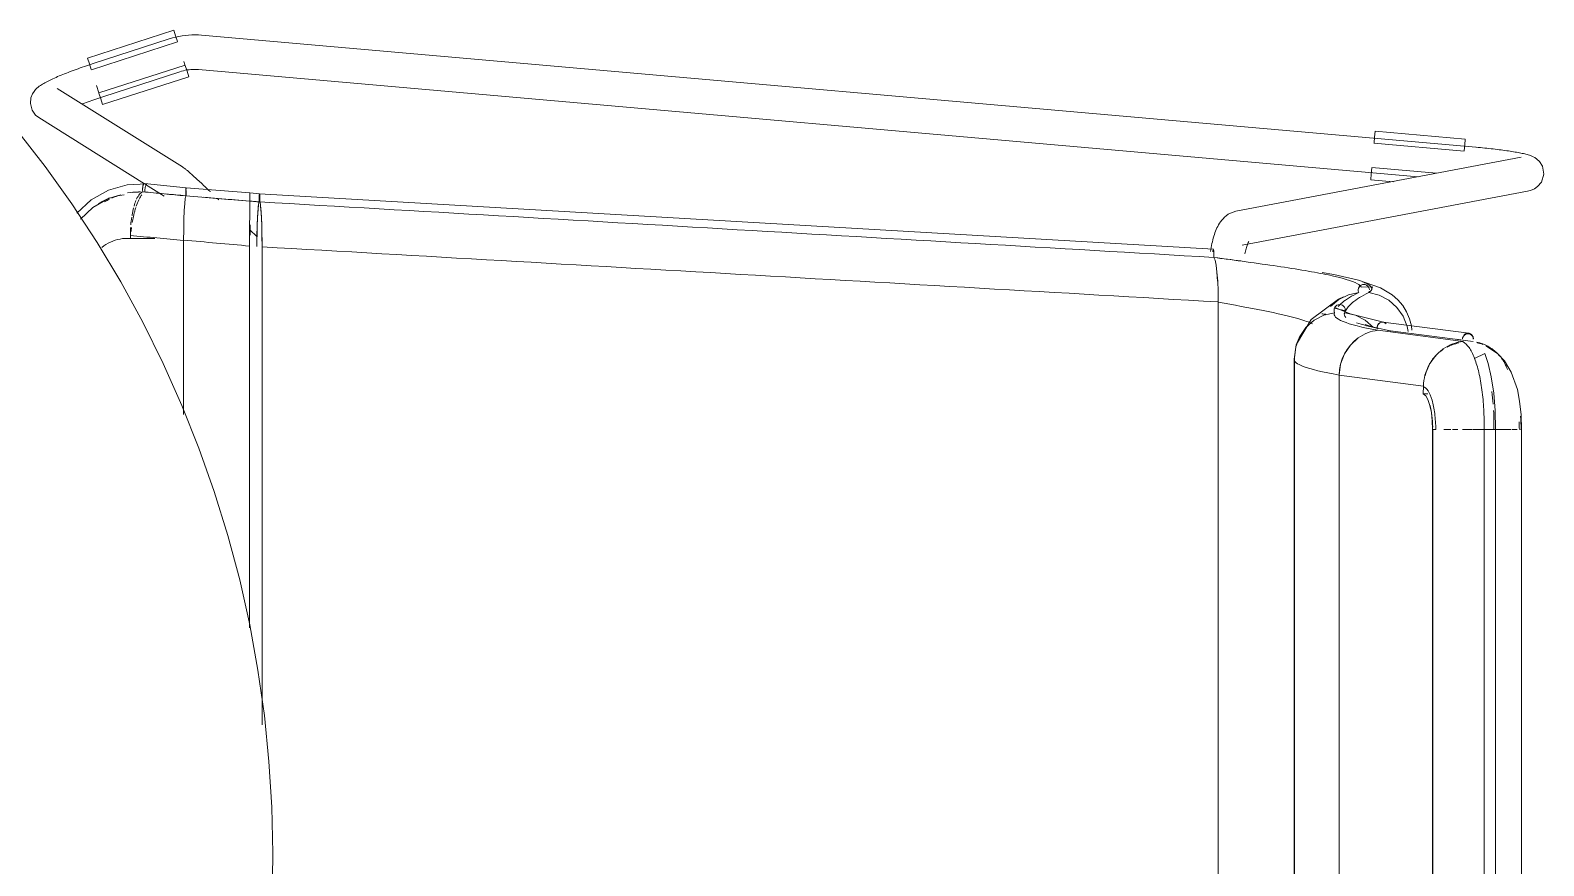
# Model space of a CAD drawing. Header units: millimetres. Extents: x 155927 to 326028, y -36033 to 97293.
# Drawn here: x 207381 to 207908, y 12301 to 12591 of the extents above; entities that cross this region are included whole.
import ezdxf

# ---------------------------------------------------------------- set-up
doc = ezdxf.new("R2010")
doc.units = ezdxf.units.MM
doc.header["$MEASUREMENT"] = 0
doc.layers.add('I-FURN', color=8, linetype='CONTINUOUS', lineweight=9)

msp = doc.modelspace()

# ---------------------------------------------------------------- linework, layer by layer
at = {"layer": 'I-FURN'}
for p, q in [((207400.88, 12581.73), (207430.88, 12591.42)), ((207402.18, 12577.69), (207432.19, 12587.38)), ((207429.25, 12588.42), (207402.43, 12579.71)), ((207429.29, 12588.44), (207429.25, 12588.42)), ((207430.39, 12588.77), (207429.29, 12588.44)), ((207431.49, 12589.05), (207430.39, 12588.77)), ((207430.88, 12591.42), (207431.51, 12589.47)), ((207432.61, 12589.29), (207431.49, 12589.05)), ((207431.51, 12589.47), (207432.15, 12587.5)), ((207433.73, 12589.49), (207432.61, 12589.29)), ((207434.87, 12589.64), (207433.73, 12589.49)), ((207436, 12589.74), (207434.87, 12589.64)), ((207437.14, 12589.8), (207436, 12589.74)), ((207438.29, 12589.82), (207437.14, 12589.8)), ((207439.43, 12589.79), (207438.29, 12589.82)), ((207440.57, 12589.71), (207439.43, 12589.79)), ((207883.89, 12550.76), (207440.57, 12589.71)), ((207401.51, 12579.78), (207400.88, 12581.73)), ((207391.63, 12575.79), (207392.24, 12576.04)), ((207392.24, 12576.04), (207392.87, 12576.29)), ((207392.87, 12576.29), (207393.51, 12576.54)), ((207393.51, 12576.54), (207394.16, 12576.79)), ((207394.16, 12576.79), (207394.83, 12577.05)), ((207394.83, 12577.05), (207395.51, 12577.3)), ((207395.51, 12577.3), (207396.19, 12577.56)), ((207396.19, 12577.56), (207396.89, 12577.81)), ((207396.89, 12577.81), (207397.6, 12578.06)), ((207397.6, 12578.06), (207398.32, 12578.32)), ((207398.32, 12578.32), (207399.04, 12578.57)), ((207399.04, 12578.57), (207399.77, 12578.82)), ((207399.77, 12578.82), (207400.5, 12579.07)), ((207400.5, 12579.07), (207401.24, 12579.32)), ((207401.24, 12579.32), (207401.98, 12579.56)), ((207402.14, 12577.81), (207401.51, 12579.78)), ((207401.98, 12579.56), (207402.43, 12579.71)), ((207434.79, 12579.31), (207404.79, 12569.62)), ((207406.14, 12568.3), (207432.96, 12577.01)), ((207432.96, 12577.01), (207433.59, 12577.2)), ((207433.59, 12577.2), (207434.23, 12577.37)), ((207434.23, 12577.37), (207434.88, 12577.51)), ((207434.39, 12580.57), (207434.76, 12579.41)), ((207434.83, 12579.19), (207435.47, 12577.22)), ((207434.88, 12577.51), (207435.53, 12577.62)), ((207435.47, 12577.22), (207436.1, 12575.27)), ((207435.53, 12577.62), (207436.19, 12577.71)), ((207436.19, 12577.71), (207436.85, 12577.77)), ((207436.85, 12577.77), (207437.51, 12577.81)), ((207437.51, 12577.81), (207438.17, 12577.82)), ((207438.17, 12577.82), (207438.83, 12577.8)), ((207438.83, 12577.8), (207439.49, 12577.76)), ((207439.49, 12577.76), (207439.52, 12577.76)), ((207439.52, 12577.75), (207863.86, 12540.47)), ((207382.24, 12570.17), (207382.75, 12570.8)), ((207382.75, 12570.8), (207383.22, 12571.26)), ((207383.22, 12571.26), (207383.65, 12571.63)), ((207383.65, 12571.63), (207384.05, 12571.95)), ((207384.05, 12571.95), (207384.44, 12572.22)), ((207384.44, 12572.22), (207384.83, 12572.48)), ((207384.83, 12572.48), (207385.22, 12572.72)), ((207385.22, 12572.72), (207385.62, 12572.96)), ((207385.62, 12572.96), (207386.03, 12573.19)), ((207386.03, 12573.19), (207386.45, 12573.42)), ((207386.45, 12573.42), (207386.89, 12573.65)), ((207386.89, 12573.65), (207387.35, 12573.87)), ((207387.35, 12573.87), (207387.82, 12574.11)), ((207387.82, 12574.11), (207388.32, 12574.34)), ((207388.32, 12574.34), (207388.83, 12574.57)), ((207388.83, 12574.57), (207389.35, 12574.81)), ((207389.35, 12574.81), (207389.9, 12575.05)), ((207389.9, 12575.05), (207390.46, 12575.29)), ((207433.86, 12543.91), (207390.28, 12571.22)), ((207390.46, 12575.29), (207391.04, 12575.54)), ((207391.04, 12575.54), (207391.63, 12575.79)), ((207403.96, 12572.2), (207404.76, 12569.72)), ((207406.09, 12565.58), (207436.1, 12575.27)), ((207380.97, 12565.9), (207381.15, 12567.88)), ((207381.56, 12563.68), (207380.97, 12565.9)), ((207381.15, 12567.88), (207381.67, 12569.26)), ((207381.67, 12569.26), (207382.24, 12570.17)), ((207399.16, 12565.86), (207399.79, 12566.09)), ((207399.79, 12566.09), (207400.42, 12566.32)), ((207400.42, 12566.32), (207401.07, 12566.56)), ((207401.07, 12566.56), (207401.73, 12566.8)), ((207401.73, 12566.8), (207402.39, 12567.03)), ((207402.39, 12567.03), (207403.07, 12567.27)), ((207403.07, 12567.27), (207403.75, 12567.5)), ((207403.75, 12567.5), (207404.43, 12567.73)), ((207404.43, 12567.73), (207405.12, 12567.96)), ((207405.46, 12567.53), (207404.83, 12569.5)), ((207405.12, 12567.96), (207405.81, 12568.19)), ((207406.09, 12565.58), (207405.46, 12567.53)), ((207405.81, 12568.19), (207406.14, 12568.3)), ((207382.79, 12561.94), (207381.56, 12563.68)), ((207382.79, 12561.94), (207383.91, 12561.05)), ((207383.91, 12561.05), (207420.67, 12538.02)), ((207386.12, 12544.04), (207376.31, 12556.67)), ((207848.69, 12554.29), (207848.87, 12556.33)), ((207848.87, 12556.33), (207880.28, 12553.57)), ((207848.5, 12552.1), (207879.91, 12549.34)), ((207848.51, 12552.23), (207848.69, 12554.29)), ((207880.1, 12551.53), (207879.92, 12549.47)), ((207880.28, 12553.57), (207880.1, 12551.53)), ((207884.05, 12550.75), (207883.89, 12550.76)), ((207884.8, 12550.68), (207884.05, 12550.75)), ((207885.55, 12550.61), (207884.8, 12550.68)), ((207886.3, 12550.54), (207885.55, 12550.61)), ((207887.04, 12550.46), (207886.3, 12550.54)), ((207887.78, 12550.39), (207887.04, 12550.46)), ((207888.51, 12550.31), (207887.78, 12550.39)), ((207889.24, 12550.23), (207888.51, 12550.31)), ((207889.96, 12550.15), (207889.24, 12550.23)), ((207890.67, 12550.06), (207889.96, 12550.15)), ((207891.36, 12549.98), (207890.67, 12550.06)), ((207892.05, 12549.89), (207891.36, 12549.98)), ((207892.73, 12549.81), (207892.05, 12549.89)), ((207893.39, 12549.72), (207892.73, 12549.81)), ((207894.04, 12549.63), (207893.39, 12549.72)), ((207899.74, 12547.28), (207800.45, 12528.47)), ((207894.67, 12549.54), (207894.04, 12549.63)), ((207895.29, 12549.45), (207894.67, 12549.54)), ((207895.9, 12549.36), (207895.29, 12549.45)), ((207896.48, 12549.27), (207895.9, 12549.36)), ((207897.05, 12549.17), (207896.48, 12549.27)), ((207897.6, 12549.08), (207897.05, 12549.17)), ((207898.14, 12548.99), (207897.6, 12549.08)), ((207898.65, 12548.89), (207898.14, 12548.99)), ((207899.15, 12548.8), (207898.65, 12548.89)), ((207899.62, 12548.7), (207899.15, 12548.8)), ((207900.08, 12548.61), (207899.62, 12548.7)), ((207900.53, 12548.51), (207900.08, 12548.61)), ((207900.95, 12548.41), (207900.53, 12548.51)), ((207901.37, 12548.3), (207900.95, 12548.41)), ((207901.77, 12548.2), (207901.37, 12548.3)), ((207902.16, 12548.08), (207901.77, 12548.2)), ((207902.56, 12547.96), (207902.16, 12548.08)), ((207902.96, 12547.81), (207902.56, 12547.96)), ((207903.39, 12547.65), (207902.96, 12547.81)), ((207903.87, 12547.43), (207903.39, 12547.65)), ((207904.43, 12547.13), (207903.87, 12547.43)), ((207905.13, 12546.65), (207904.43, 12547.13)), ((207906.04, 12545.79), (207905.13, 12546.65)), ((207907.08, 12544.14), (207906.04, 12545.79)), ((207395.41, 12531.01), (207386.12, 12544.04)), ((207433.86, 12543.91), (207434.19, 12543.7)), ((207434.19, 12543.7), (207434.44, 12543.52)), ((207434.44, 12543.52), (207434.67, 12543.34)), ((207434.67, 12543.34), (207434.9, 12543.17)), ((207434.9, 12543.17), (207435.12, 12542.99)), ((207435.12, 12542.99), (207435.35, 12542.8)), ((207435.35, 12542.8), (207435.59, 12542.6)), ((207435.59, 12542.6), (207435.84, 12542.38)), ((207435.84, 12542.38), (207436.11, 12542.15)), ((207436.11, 12542.15), (207436.39, 12541.91)), ((207436.39, 12541.91), (207436.68, 12541.65)), ((207436.68, 12541.65), (207436.99, 12541.38)), ((207436.99, 12541.38), (207437.31, 12541.09)), ((207437.31, 12541.09), (207437.65, 12540.79)), ((207437.65, 12540.79), (207438, 12540.48)), ((207438, 12540.48), (207438.37, 12540.15)), ((207438.37, 12540.15), (207438.74, 12539.8)), ((207438.74, 12539.8), (207439.13, 12539.45)), ((207439.13, 12539.45), (207439.54, 12539.08)), ((207847.38, 12539.42), (207847.56, 12541.47)), ((207847.38, 12539.42), (207855.28, 12538.73)), ((207847.56, 12541.47), (207847.75, 12543.53)), ((207870.24, 12541.68), (207847.76, 12543.65)), ((207906.73, 12538.63), (207907.56, 12541.38)), ((207907.56, 12541.38), (207907.08, 12544.14)), ((207408.1, 12535.8), (207402.09, 12532.42)), ((207414.62, 12537.68), (207408.1, 12535.8)), ((207421.53, 12537.97), (207414.62, 12537.68)), ((207420.64, 12538.09), (207435.13, 12536.67)), ((207421.05, 12537.78), (207427.49, 12533.75)), ((207435.04, 12535.73), (207435.03, 12535.28)), ((207435.03, 12535.27), (207435.04, 12535.72)), ((207435.03, 12535.28), (207435.03, 12534.78)), ((207435.03, 12534.78), (207435.03, 12535.27)), ((207435.03, 12534.78), (207435.03, 12534.29)), ((207435.03, 12534.28), (207435.03, 12534.78)), ((207435.03, 12534.29), (207435.04, 12533.82)), ((207435.04, 12533.81), (207435.03, 12534.28)), ((207435.06, 12536.11), (207435.04, 12535.73)), ((207435.04, 12535.72), (207435.06, 12536.11)), ((207435.08, 12536.41), (207435.06, 12536.11)), ((207435.06, 12536.11), (207435.08, 12536.4)), ((207435.1, 12536.6), (207435.08, 12536.41)), ((207435.13, 12536.67), (207435.1, 12536.6)), ((207435.1, 12536.59), (207435.13, 12536.66)), ((207435.16, 12536.6), (207435.13, 12536.67)), ((207435.13, 12536.66), (207457.33, 12534.84)), ((207435.13, 12536.66), (207435.16, 12536.6)), ((207435.18, 12536.41), (207435.16, 12536.6)), ((207435.16, 12536.6), (207435.18, 12536.41)), ((207435.2, 12536.12), (207435.18, 12536.41)), ((207435.18, 12536.41), (207435.2, 12536.12)), ((207435.23, 12535.29), (207435.22, 12535.74)), ((207435.22, 12535.74), (207435.23, 12535.29)), ((207435.22, 12533.83), (207435.23, 12534.3)), ((207435.23, 12534.3), (207435.22, 12533.83)), ((207435.23, 12534.8), (207435.23, 12535.29)), ((207435.23, 12535.29), (207435.23, 12534.79)), ((207435.23, 12534.3), (207435.23, 12534.8)), ((207435.23, 12534.79), (207435.23, 12534.3)), ((207439.54, 12539.08), (207439.95, 12538.7)), ((207439.95, 12538.7), (207440.37, 12538.31)), ((207440.37, 12538.31), (207440.81, 12537.9)), ((207440.81, 12537.9), (207441.25, 12537.49)), ((207441.25, 12537.49), (207441.71, 12537.07)), ((207441.71, 12537.07), (207442.17, 12536.64)), ((207442.17, 12536.64), (207442.64, 12536.2)), ((207442.64, 12536.2), (207443.12, 12535.75)), ((207443.12, 12535.75), (207443.6, 12535.29)), ((207457.32, 12533.91), (207457.33, 12534.29)), ((207457.33, 12534.29), (207457.32, 12533.91)), ((207457.32, 12533.45), (207457.32, 12533.91)), ((207457.32, 12533.91), (207457.32, 12533.46)), ((207457.33, 12534.77), (207457.33, 12534.84)), ((207457.33, 12534.84), (207457.33, 12534.77)), ((207460.69, 12534.57), (207457.33, 12534.83)), ((207457.33, 12534.77), (207457.33, 12534.83)), ((207457.33, 12534.83), (207457.33, 12534.77)), ((207457.33, 12534.58), (207457.33, 12534.77)), ((207457.33, 12534.77), (207457.34, 12534.58)), ((207457.34, 12534.58), (207457.33, 12534.77)), ((207457.33, 12534.77), (207457.33, 12534.58)), ((207457.33, 12534.29), (207457.33, 12534.58)), ((207457.33, 12534.58), (207457.33, 12534.29)), ((207457.34, 12534.58), (207457.34, 12534.28)), ((207457.34, 12534.29), (207457.34, 12534.58)), ((207457.34, 12533.9), (207457.34, 12534.29)), ((207457.34, 12534.28), (207457.34, 12533.9)), ((207457.34, 12533.9), (207457.34, 12533.45)), ((207457.34, 12533.45), (207457.34, 12533.9)), ((207460.61, 12534.01), (207460.6, 12533.63)), ((207460.64, 12534.31), (207460.61, 12534.01)), ((207460.66, 12534.49), (207460.64, 12534.31)), ((207460.69, 12534.56), (207460.66, 12534.49)), ((207460.69, 12534.56), (207792.6, 12515.28)), ((207460.72, 12534.5), (207460.69, 12534.56)), ((207460.74, 12534.31), (207460.72, 12534.5)), ((207460.77, 12534.02), (207460.74, 12534.31)), ((207460.78, 12533.64), (207460.77, 12534.02)), ((207802.68, 12516.68), (207901.97, 12535.49)), ((207902.39, 12535.58), (207901.97, 12535.49)), ((207902.9, 12535.71), (207902.39, 12535.58)), ((207903.52, 12535.93), (207902.9, 12535.71)), ((207904.33, 12536.3), (207903.52, 12535.93)), ((207905.41, 12537.05), (207904.33, 12536.3)), ((207906.73, 12538.63), (207905.41, 12537.05)), ((207404.18, 12517.63), (207395.41, 12531.01)), ((207402.09, 12532.42), (207397.09, 12527.81)), ((207402.68, 12529.73), (207398.45, 12525.7)), ((207408.5, 12533.1), (207402.68, 12529.73)), ((207434.4, 12525.68), (207434.52, 12528.71)), ((207434.51, 12528.71), (207434.4, 12525.61)), ((207434.67, 12531.19), (207434.51, 12528.71)), ((207434.52, 12528.75), (207434.67, 12531.19)), ((207434.67, 12531.21), (207434.84, 12532.93)), ((207434.84, 12532.92), (207434.67, 12531.19)), ((207435.04, 12533.82), (207434.84, 12532.92)), ((207434.84, 12532.93), (207435.04, 12533.81)), ((207446.09, 12532.93), (207446.59, 12532.45)), ((207457.3, 12529.37), (207457.28, 12526.86)), ((207457.28, 12526.86), (207457.3, 12529.36)), ((207457.3, 12529.37), (207457.31, 12531.11)), ((207457.31, 12531.11), (207457.3, 12529.37)), ((207457.31, 12531.11), (207457.32, 12532)), ((207457.32, 12532), (207457.31, 12531.11)), ((207457.32, 12533.46), (207457.32, 12532.97)), ((207457.32, 12532.96), (207457.32, 12533.45)), ((207457.32, 12532.97), (207457.32, 12532.47)), ((207457.32, 12532.47), (207457.32, 12532.96)), ((207457.32, 12532), (207457.32, 12532.47)), ((207457.32, 12532.47), (207457.32, 12532)), ((207457.34, 12533.45), (207457.34, 12532.96)), ((207457.34, 12532.96), (207457.34, 12533.45)), ((207457.34, 12532.96), (207457.34, 12532.46)), ((207457.34, 12532.46), (207457.34, 12532.96)), ((207457.34, 12532.46), (207457.34, 12531.99)), ((207457.34, 12531.99), (207457.34, 12532.46)), ((207457.37, 12529.35), (207457.35, 12531.1)), ((207457.35, 12531.09), (207457.37, 12529.34)), ((207457.38, 12526.85), (207457.37, 12529.35)), ((207457.37, 12529.34), (207457.38, 12526.84)), ((207460.19, 12529.07), (207460.03, 12526.57)), ((207460.38, 12530.82), (207460.19, 12529.07)), ((207460.59, 12531.72), (207460.38, 12530.82)), ((207460.6, 12533.63), (207460.58, 12533.18)), ((207460.58, 12533.18), (207460.58, 12532.69)), ((207460.58, 12532.69), (207460.58, 12532.19)), ((207460.58, 12532.19), (207460.59, 12531.72)), ((207460.8, 12533.18), (207460.78, 12533.64)), ((207460.79, 12531.73), (207460.8, 12532.2)), ((207461, 12530.84), (207460.79, 12531.73)), ((207460.8, 12532.69), (207460.8, 12533.18)), ((207460.8, 12532.2), (207460.8, 12532.69)), ((207461.19, 12529.09), (207461, 12530.84)), ((207461.36, 12526.59), (207461.19, 12529.09)), ((207434.33, 12522.17), (207434.4, 12525.61)), ((207434.4, 12525.61), (207434.33, 12522.18)), ((207457.27, 12523.73), (207457.28, 12526.86)), ((207457.28, 12526.86), (207457.27, 12523.73)), ((207457.27, 12520.16), (207457.27, 12523.73)), ((207457.27, 12523.73), (207457.27, 12520.16)), ((207457.39, 12523.72), (207457.39, 12520.16)), ((207457.39, 12520.17), (207457.39, 12523.72)), ((207459.9, 12523.45), (207459.82, 12519.9)), ((207460.03, 12526.57), (207459.9, 12523.45)), ((207461.48, 12523.46), (207461.36, 12526.59)), ((207461.56, 12519.89), (207461.48, 12523.46)), ((207794.43, 12523.75), (207794.14, 12523.22)), ((207794.76, 12524.29), (207794.43, 12523.75)), ((207795.12, 12524.83), (207794.76, 12524.29)), ((207795.52, 12525.36), (207795.12, 12524.83)), ((207795.97, 12525.89), (207795.52, 12525.36)), ((207796.49, 12526.41), (207795.97, 12525.89)), ((207797.09, 12526.92), (207796.49, 12526.41)), ((207797.77, 12527.41), (207797.09, 12526.92)), ((207798.56, 12527.84), (207797.77, 12527.41)), ((207799.46, 12528.21), (207798.56, 12527.84)), ((207800.45, 12528.47), (207799.46, 12528.21)), ((207424.26, 12519.02), (207414.51, 12519.02)), ((207415.75, 12518.97), (207415.75, 12520.01)), ((207434.33, 12522.08), (207434.3, 12518.32)), ((207434.3, 12518.44), (207434.33, 12522.08)), ((207434.3, 12518.32), (207434.3, 12457.76)), ((207434.3, 12457.76), (207434.3, 12518.32)), ((207459.94, 12519.6), (207457.27, 12522.17)), ((207457.27, 12516.37), (207457.27, 12520.16)), ((207457.27, 12520.16), (207457.27, 12516.37)), ((207459.82, 12519.9), (207459.8, 12516.22)), ((207461.58, 12516.11), (207461.56, 12519.89)), ((207792.41, 12518.51), (207792.25, 12517.87)), ((207792.58, 12519.14), (207792.41, 12518.51)), ((207792.76, 12519.76), (207792.58, 12519.14)), ((207792.96, 12520.36), (207792.76, 12519.76)), ((207793.16, 12520.95), (207792.96, 12520.36)), ((207793.38, 12521.54), (207793.16, 12520.95)), ((207793.62, 12522.11), (207793.38, 12521.54)), ((207793.87, 12522.67), (207793.62, 12522.11)), ((207794.14, 12523.22), (207793.87, 12522.67)), ((207412.41, 12503.91), (207404.18, 12517.63)), ((207457.27, 12383.54), (207457.27, 12516.37)), ((207457.27, 12516.37), (207457.27, 12383.54)), ((207461.58, 12349.84), (207461.58, 12516.11)), ((207461.58, 12516.11), (207461.58, 12349.84)), ((207791.69, 12515.17), (207791.57, 12514.47)), ((207791.82, 12515.86), (207791.69, 12515.17)), ((207791.95, 12516.54), (207791.82, 12515.86)), ((207792.09, 12517.21), (207791.95, 12516.54)), ((207792.25, 12517.87), (207792.09, 12517.21)), ((207792.45, 12514.74), (207792.42, 12514.36)), ((207792.42, 12514.36), (207792.45, 12514.74)), ((207792.5, 12515.03), (207792.45, 12514.74)), ((207792.45, 12514.74), (207792.5, 12515.03)), ((207792.55, 12515.21), (207792.6, 12515.28)), ((207792.6, 12515.27), (207792.55, 12515.21)), ((207792.75, 12514.71), (207792.7, 12515.01)), ((207792.7, 12515.01), (207792.75, 12514.71)), ((207792.78, 12514.32), (207792.75, 12514.71)), ((207792.75, 12514.71), (207792.78, 12514.33)), ((207792.78, 12514.33), (207792.8, 12513.87)), ((207792.8, 12513.87), (207792.78, 12514.32)), ((207792.79, 12512.41), (207792.81, 12512.88)), ((207792.81, 12512.88), (207792.79, 12512.41)), ((207792.81, 12513.38), (207792.8, 12513.87)), ((207792.8, 12513.87), (207792.81, 12513.38)), ((207792.81, 12512.88), (207792.81, 12513.38)), ((207792.81, 12513.38), (207792.81, 12512.88)), ((207803.71, 12514.13), (207803.61, 12513.63)), ((207803.81, 12514.6), (207803.71, 12514.13)), ((207803.91, 12515.04), (207803.81, 12514.6)), ((207804.02, 12515.46), (207803.91, 12515.04)), ((207804.12, 12515.86), (207804.02, 12515.46)), ((207804.23, 12516.22), (207804.12, 12515.86)), ((207804.34, 12516.56), (207804.23, 12516.22)), ((207804.45, 12516.86), (207804.34, 12516.56)), ((207804.55, 12517.13), (207804.45, 12516.86)), ((207804.64, 12517.36), (207804.55, 12517.13)), ((207804.73, 12517.56), (207804.64, 12517.36)), ((207804.8, 12517.71), (207804.73, 12517.56)), ((207804.85, 12517.8), (207804.8, 12517.71)), ((207804.89, 12517.87), (207804.85, 12517.8)), ((207804.91, 12517.9), (207804.89, 12517.87)), ((207792.79, 12512.41), (207793.19, 12511.51)), ((207793.19, 12511.51), (207792.79, 12512.41)), ((207793.19, 12511.51), (207793.55, 12509.77)), ((207793.56, 12509.76), (207793.19, 12511.51)), ((207793.55, 12509.76), (207793.86, 12507.3)), ((207793.87, 12507.26), (207793.56, 12509.76)), ((207420.08, 12489.87), (207412.41, 12503.91)), ((207793.87, 12507.27), (207794.1, 12504.21)), ((207794.11, 12504.16), (207793.87, 12507.26)), ((207794.11, 12504.16), (207794.26, 12500.69)), ((207794.26, 12500.63), (207794.11, 12504.16)), ((207834.58, 12506.43), (207830.51, 12507.17)), ((207843.1, 12504.54), (207834.58, 12506.43)), ((207850.73, 12501.87), (207843.1, 12504.54)), ((207843.63, 12502.51), (207843.32, 12502.13)), ((207843.32, 12502.12), (207843.64, 12502.5)), ((207844.04, 12502.79), (207843.63, 12502.51)), ((207843.64, 12502.5), (207844.04, 12502.79)), ((207844.5, 12502.98), (207844.04, 12502.79)), ((207844.04, 12502.79), (207844.5, 12502.97)), ((207844.98, 12503.04), (207844.5, 12502.98)), ((207844.5, 12502.97), (207844.98, 12503.03)), ((207845.47, 12502.96), (207844.98, 12503.04)), ((207844.98, 12503.03), (207845.47, 12502.96)), ((207845.47, 12502.96), (207845.92, 12502.76)), ((207845.92, 12502.77), (207845.47, 12502.96)), ((207846.32, 12502.47), (207845.92, 12502.77)), ((207845.92, 12502.76), (207846.31, 12502.46)), ((207846.31, 12502.46), (207846.62, 12502.08)), ((207846.62, 12502.08), (207846.32, 12502.47)), ((207794.26, 12500.63), (207794.32, 12496.94)), ((207794.32, 12496.86), (207794.26, 12500.63)), ((207826.65, 12490.85), (207836.19, 12497.84)), ((207836.26, 12497.79), (207833.42, 12495.38)), ((207833.42, 12495.38), (207836.26, 12497.78)), ((207836.19, 12497.84), (207837.93, 12498.73)), ((207839.58, 12499.43), (207836.26, 12497.79)), ((207836.26, 12497.78), (207839.59, 12499.42)), ((207843.2, 12500.21), (207839.58, 12499.43)), ((207839.59, 12499.42), (207843.2, 12500.21)), ((207843.11, 12501.68), (207843.02, 12501.19)), ((207843.02, 12501.18), (207843.11, 12501.67)), ((207843.02, 12501.19), (207843.05, 12500.69)), ((207843.05, 12500.68), (207843.02, 12501.18)), ((207843.05, 12500.69), (207843.2, 12500.21)), ((207843.2, 12500.21), (207843.05, 12500.68)), ((207843.32, 12502.13), (207843.11, 12501.68)), ((207843.11, 12501.67), (207843.32, 12502.12)), ((207847.93, 12502.23), (207844.08, 12502.04)), ((207846.62, 12502.08), (207846.82, 12501.62)), ((207846.82, 12501.62), (207846.62, 12502.08)), ((207846.85, 12500.63), (207846.68, 12500.16)), ((207846.69, 12500.16), (207846.85, 12500.63)), ((207850.32, 12499.26), (207846.69, 12500.16)), ((207846.82, 12501.62), (207846.89, 12501.13)), ((207846.89, 12501.13), (207846.82, 12501.62)), ((207847.61, 12501.07), (207847.93, 12502.23)), ((207853.64, 12497.52), (207850.32, 12499.26)), ((207854.84, 12499.36), (207850.73, 12501.87)), ((207856.46, 12495.04), (207853.64, 12497.52)), ((207856.8, 12497.63), (207854.84, 12499.36)), ((207858.49, 12495.65), (207856.8, 12497.63)), ((207794.32, 12113.46), (207794.32, 12496.86)), ((207794.32, 12496.86), (207794.32, 12113.38)), ((207831.1, 12492.31), (207827.7, 12490.56)), ((207827.71, 12490.55), (207831.1, 12492.3)), ((207834.81, 12493.2), (207831.1, 12492.31)), ((207834.61, 12494.17), (207834.69, 12494.66)), ((207834.69, 12494.66), (207834.61, 12494.17)), ((207834.65, 12493.67), (207834.61, 12494.17)), ((207834.61, 12494.17), (207834.65, 12493.67)), ((207834.81, 12493.2), (207834.65, 12493.67)), ((207834.65, 12493.67), (207834.81, 12493.2)), ((207834.69, 12494.66), (207834.9, 12495.11)), ((207834.89, 12495.11), (207834.69, 12494.66)), ((207838.6, 12493.88), (207834.71, 12494.72)), ((207840.16, 12492.84), (207834.84, 12495.01)), ((207835.21, 12495.49), (207834.89, 12495.11)), ((207834.9, 12495.11), (207835.21, 12495.49)), ((207835.61, 12495.79), (207835.21, 12495.49)), ((207835.21, 12495.49), (207835.61, 12495.78)), ((207836.07, 12495.98), (207835.61, 12495.79)), ((207835.61, 12495.78), (207836.07, 12495.97)), ((207836.07, 12495.97), (207836.56, 12496.04)), ((207836.56, 12496.04), (207836.07, 12495.98)), ((207836.56, 12496.04), (207837.05, 12495.97)), ((207837.05, 12495.98), (207836.56, 12496.04)), ((207837.52, 12495.79), (207837.05, 12495.98)), ((207837.05, 12495.97), (207837.51, 12495.78)), ((207837.51, 12495.78), (207837.92, 12495.49)), ((207837.92, 12495.49), (207837.52, 12495.79)), ((207837.92, 12495.49), (207838.23, 12495.11)), ((207838.23, 12495.11), (207837.92, 12495.49)), ((207838.23, 12495.11), (207838.43, 12494.66)), ((207838.43, 12494.66), (207838.23, 12495.11)), ((207838.48, 12493.67), (207838.31, 12493.2)), ((207838.32, 12493.2), (207838.48, 12493.67)), ((207842.03, 12492.31), (207838.32, 12493.2)), ((207838.43, 12494.66), (207838.51, 12494.17)), ((207838.52, 12494.17), (207838.43, 12494.66)), ((207838.51, 12494.17), (207838.48, 12493.67)), ((207838.48, 12493.67), (207838.52, 12494.17)), ((207851.78, 12489.88), (207840.16, 12492.84)), ((207845.43, 12490.56), (207842.03, 12492.31)), ((207858.64, 12491.95), (207856.46, 12495.04)), ((207859.86, 12493.45), (207858.49, 12495.65)), ((207860.04, 12488.44), (207858.64, 12491.95)), ((207860.89, 12491.08), (207859.86, 12493.45)), ((207427.18, 12475.53), (207420.08, 12489.87)), ((207821.53, 12482.2), (207826.65, 12490.85)), ((207824.83, 12488.05), (207822.66, 12484.91)), ((207822.66, 12484.91), (207824.83, 12488.04)), ((207827.7, 12490.56), (207824.83, 12488.05)), ((207824.83, 12488.04), (207827.71, 12490.55)), ((207845.39, 12489.05), (207847.83, 12488.29)), ((207848.3, 12488.05), (207845.43, 12490.56)), ((207847.83, 12488.29), (207854.12, 12486.92)), ((207849.68, 12488.52), (207849.6, 12488.03)), ((207849.6, 12488.03), (207849.64, 12487.53)), ((207849.87, 12488.97), (207849.68, 12488.52)), ((207879.49, 12483.22), (207849.79, 12487.06)), ((207850.17, 12489.35), (207849.87, 12488.97)), ((207850.56, 12489.65), (207850.17, 12489.35)), ((207851, 12489.84), (207850.56, 12489.65)), ((207851.47, 12489.91), (207851, 12489.84)), ((207851.94, 12489.84), (207851.47, 12489.91)), ((207881.48, 12486.04), (207851.7, 12489.89)), ((207852.38, 12489.65), (207851.94, 12489.84)), ((207852.76, 12489.36), (207852.38, 12489.65)), ((207883.04, 12483.2), (207853.34, 12487.04)), ((207860.03, 12488.43), (207860.4, 12486.69)), ((207860.4, 12486.7), (207860.04, 12488.44)), ((207861.55, 12488.58), (207860.89, 12491.08)), ((207861.7, 12487.16), (207861.55, 12488.58)), ((207820.67, 12477.01), (207821.46, 12482.05)), ((207820.82, 12477.55), (207821.3, 12481.34)), ((207821.29, 12481.34), (207820.82, 12477.55)), ((207822.66, 12484.91), (207821.29, 12481.34)), ((207821.3, 12481.34), (207822.66, 12484.91)), ((207821.46, 12482.05), (207822.83, 12485.23)), ((207840.29, 12481.94), (207838.21, 12478.83)), ((207843.03, 12484.43), (207840.29, 12481.94)), ((207879.51, 12483.65), (207877.07, 12483.97)), ((207887.67, 12481.55), (207887.47, 12481.65)), ((207891.56, 12478.88), (207887.67, 12481.55)), ((207820.67, 12477.01), (207820.67, 12172.21)), ((207820.82, 12132.77), (207820.82, 12477.55)), ((207820.82, 12477.55), (207820.82, 12132.77)), ((207838.21, 12478.83), (207836.89, 12475.28)), ((207887.06, 12479.01), (207883.52, 12477.25)), ((207888.22, 12475.56), (207887.06, 12479.01)), ((207893.86, 12476.4), (207891.56, 12478.88)), ((207896.25, 12472.52), (207893.86, 12476.4)), ((207433.7, 12460.92), (207427.18, 12475.53)), ((207836.89, 12475.28), (207836.42, 12471.51)), ((207836.42, 12471.51), (207865.69, 12467.65)), ((207836.42, 12138.8), (207836.42, 12471.51)), ((207836.42, 12471.51), (207836.42, 12138.8)), ((207889.32, 12470.87), (207888.22, 12475.56)), ((207890.17, 12465.25), (207889.32, 12470.87)), ((207898.38, 12466.47), (207896.25, 12472.52)), ((207865.69, 12467.65), (207865.63, 12464.94)), ((207899.17, 12462.44), (207898.38, 12466.47)), ((207439.64, 12446.07), (207433.7, 12460.92)), ((207867.29, 12464.94), (207865.63, 12464.94)), ((207865.63, 12464.94), (207866.49, 12464.3)), ((207866.49, 12464.3), (207867.28, 12462.95)), ((207867.28, 12462.95), (207867.95, 12460.96)), ((207867.95, 12460.96), (207868.46, 12458.47)), ((207890.65, 12459.13), (207890.17, 12465.25)), ((207899.67, 12457.61), (207899.17, 12462.44)), ((207868.46, 12458.47), (207868.78, 12455.62)), ((207868.78, 12455.62), (207868.88, 12452.58)), ((207890.75, 12452.58), (207890.65, 12459.13)), ((207899.78, 12452.58), (207899.67, 12457.61)), ((207868.88, 12452.58), (207868.88, 12157.73)), ((207868.94, 12157.73), (207868.94, 12452.58)), ((207872.8, 12452.58), (207875.26, 12452.58)), ((207875.78, 12452.58), (207877.62, 12452.58)), ((207879.25, 12452.58), (207882.81, 12452.58)), ((207886.81, 12452.58), (207883, 12452.58)), ((207883, 12452.58), (207886.81, 12452.58)), ((207886.78, 12452.58), (207886.78, 12157.73)), ((207886.9, 12452.58), (207890.75, 12452.58)), ((207887.12, 12452.58), (207886.9, 12452.58)), ((207887.45, 12452.58), (207887.12, 12452.58)), ((207887.87, 12452.58), (207887.45, 12452.58)), ((207888.34, 12452.58), (207887.87, 12452.58)), ((207888.84, 12452.58), (207888.34, 12452.58)), ((207889.33, 12452.58), (207888.84, 12452.58)), ((207889.79, 12452.58), (207889.33, 12452.58)), ((207890.18, 12452.58), (207889.79, 12452.58)), ((207890.48, 12452.58), (207890.18, 12452.58)), ((207890.68, 12452.58), (207890.48, 12452.58)), ((207893.53, 12452.58), (207890.5, 12452.58)), ((207890.5, 12452.58), (207893.52, 12452.58)), ((207890.75, 12452.58), (207890.68, 12452.58)), ((207890.75, 12157.73), (207890.75, 12452.58)), ((207893.69, 12452.58), (207896.26, 12452.58)), ((207896.54, 12452.58), (207898.29, 12452.58)), ((207899.48, 12452.58), (207899.77, 12452.58)), ((207899.78, 12452.58), (207899.61, 12452.58)), ((207899.78, 12157.73), (207899.78, 12452.58)), ((207444.97, 12430.98), (207439.64, 12446.07)), ((207449.7, 12415.7), (207444.97, 12430.98)), ((207453.82, 12400.24), (207449.7, 12415.7)), ((207457.31, 12384.63), (207453.82, 12400.24)), ((207460.17, 12368.88), (207457.31, 12384.63)), ((207462.4, 12353.04), (207460.17, 12368.88)), ((207464, 12337.12), (207462.4, 12353.04)), ((207464.96, 12321.15), (207464, 12337.12)), ((207465.28, 12305.16), (207464.96, 12321.15)), ((207465.19, 12296.52), (207465.28, 12305.16))]:
    msp.add_line(p, q, dxfattribs=at)
for centre, major_axis, ratio, start_param, end_param in [((207851.49, 12471.38), (0, -15.78), 0.955139, 3.254129, 3.495629), ((207851.47, 12487.94), (0, -1.96), 0.955139, 2.379629, 4.923331), ((207851.49, 12471.38), (0, -15.78), 0.955139, 3.737469, 4.704147), ((207851.49, 12471.38), (0, -15.78), 0.955139, 3.495799, 3.737346), ((207895.51, 12452.58), (0, 12.4), 0.287441, 4.712389, 4.932602), ((207884.03, 12452.58), (15.75, 0), 0.000004, 2.669107, 2.851347)]:
    msp.add_ellipse(centre, major_axis=major_axis, ratio=ratio, start_param=start_param, end_param=end_param, dxfattribs=at)
for points, knots in [([(207404.62, 12531.04), (207405.51, 12531.61), (207408.33, 12533.28), (207411.44, 12533.89), (207413.58, 12534.18)], [0.591443, 0.591443, 0.591443, 0.591443, 0.6666667, 0.8236682, 0.8236682, 0.8236682, 0.8236682]), ([(207417.93, 12532.73), (207418.25, 12533.41), (207418.94, 12534.54), (207419.69, 12535.11), (207420.08, 12535.25)], [0.6690305, 0.6690305, 0.6690305, 0.6690305, 0.8333333, 1, 1, 1, 1]), ([(207420.08, 12535.25), (207420.06, 12535.39), (207420.03, 12535.68), (207420.01, 12536.1), (207420.03, 12536.47), (207420.05, 12536.77), (207420.08, 12537.04), (207420.13, 12537.29), (207420.19, 12537.51), (207420.26, 12537.71), (207420.36, 12537.9), (207420.45, 12538.01), (207420.49, 12538.04)], [0, 0, 0, 0, 0.0555556, 0.1111111, 0.1666667, 0.1944444, 0.2222222, 0.2777778, 0.3055556, 0.3333333, 0.3888889, 0.4444444, 0.4444444, 0.4444444, 0.4444444]), ([(207460.69, 12534.57), (207460.71, 12534.57), (207460.74, 12534.43), (207460.77, 12534.04), (207460.79, 12533.65), (207460.8, 12533.19), (207460.8, 12532.7), (207460.8, 12532.2), (207460.79, 12531.88), (207460.79, 12531.73)], [-0.498493, -0.498493, -0.498493, -0.498493, -0.375, -0.3125, -0.25, -0.1875, -0.125, -0.0625, 0, 0, 0, 0]), ([(207416.32, 12527.05), (207416.33, 12527.11), (207416.48, 12528.01), (207416.66, 12528.87), (207416.85, 12529.61)], [0.3250374, 0.3250374, 0.3250374, 0.3250374, 0.3333333, 0.4607325, 0.4607325, 0.4607325, 0.4607325]), ([(207459.8, 12516.22), (207459.8, 12518.73), (207459.85, 12522.5), (207460.02, 12526.69), (207460.24, 12530.04), (207460.45, 12531.43), (207460.59, 12531.72)], [-0.996036, -0.996036, -0.996036, -0.996036, -0.6666667, -0.5, -0.3333333, 0, 0, 0, 0]), ([(207460.79, 12531.73), (207460.93, 12531.45), (207461.14, 12530.06), (207461.36, 12526.7), (207461.49, 12523.54), (207461.57, 12519.93), (207461.58, 12517.38), (207461.58, 12516.11)], [-1, -1, -1, -1, -0.666667, -0.5, -0.333333, -0.166667, 0, 0, 0, 0]), ([(207416.93, 12527.08), (207416.89, 12526.9), (207416.71, 12526.08), (207416.53, 12525.23), (207416.41, 12524.54)], [-0.3590539, -0.3590539, -0.3590539, -0.3590539, -0.3333333, -0.2410291, -0.2410291, -0.2410291, -0.2410291]), ([(207405.86, 12515.86), (207406.76, 12516.62), (207409.76, 12518.55), (207413.36, 12519.18), (207415.75, 12518.97)], [0.5, 0.5, 0.5, 0.5, 0.6666667, 1, 1, 1, 1]), ([(207792.79, 12512.41), (207800.34, 12511.39), (207815.55, 12509.36), (207833.99, 12506.31), (207842.29, 12503.87), (207843.89, 12502.45), (207844.08, 12502.04)], [0, 0, 0, 0, 0.25, 0.5, 0.75, 0.8499411, 0.8499411, 0.8499411, 0.8499411]), ([(207844.48, 12503.93), (207845.11, 12503.7), (207848.01, 12502.44), (207848.24, 12501.18), (207846.69, 12500.16)], [0.6929173, 0.6929173, 0.6929173, 0.6929173, 0.75, 1, 1, 1, 1]), ([(207843.2, 12500.21), (207840.79, 12499.04), (207838.14, 12497.42), (207836.46, 12495.79), (207836.07, 12495.33)], [0, 0, 0, 0, 0.5, 0.6963068, 0.6963068, 0.6963068, 0.6963068]), ([(207846.68, 12500.16), (207844.28, 12499), (207840.85, 12496.91), (207839.07, 12494.81), (207838.6, 12493.88)], [0, 0, 0, 0, 0.5, 0.9025383, 0.9025383, 0.9025383, 0.9025383]), ([(207794.32, 12496.86), (207799.71, 12495.88), (207810.49, 12493.94), (207821.55, 12491.43), (207825.9, 12489.89), (207827.13, 12489.32)], [0, 0, 0, 0, 0.25, 0.5, 0.6453273, 0.6453273, 0.6453273, 0.6453273]), ([(207883.08, 12484.07), (207883.08, 12484.21), (207883.07, 12484.44), (207883, 12484.73), (207882.9, 12485), (207882.72, 12485.31), (207882.43, 12485.63), (207882.07, 12485.87), (207881.72, 12486), (207881.41, 12486.05), (207881.14, 12486.05), (207880.87, 12486.02), (207880.62, 12485.95), (207880.37, 12485.83), (207880.06, 12485.64), (207879.73, 12485.32), (207879.5, 12484.92), (207879.38, 12484.57), (207879.33, 12484.31), (207879.31, 12484.14), (207879.31, 12484.07)], [0.1111111, 0.1111111, 0.1111111, 0.1111111, 0.1666667, 0.1944444, 0.2222222, 0.2777778, 0.3333333, 0.3888889, 0.4444444, 0.4791667, 0.5138889, 0.5486111, 0.5833333, 0.6180556, 0.6527778, 0.7222222, 0.7916667, 0.8263889, 0.8611111, 0.8888889, 0.8888889, 0.8888889, 0.8888889]), ([(207879.41, 12484.47), (207879.44, 12484.59), (207879.54, 12484.82), (207879.82, 12485.23), (207880.36, 12485.69), (207881.24, 12485.94), (207882.02, 12485.71), (207882.53, 12485.32), (207882.83, 12484.93), (207883.02, 12484.47), (207883.05, 12484.14), (207883.06, 12483.98)], [-0.8125, -0.8125, -0.8125, -0.8125, -0.765625, -0.71875, -0.625, -0.5, -0.375, -0.3125, -0.25, -0.1875, -0.125, -0.125, -0.125, -0.125]), ([(207892.29, 12478.09), (207891.5, 12479.03), (207889.69, 12480.71), (207886.87, 12482.31), (207884.96, 12482.77), (207884.22, 12482.93)], [0.5, 0.5, 0.5, 0.5, 0.6666667, 0.8333333, 0.9365189, 0.9365189, 0.9365189, 0.9365189]), ([(207820.67, 12477.01), (207820.67, 12476.18), (207823.05, 12474.35), (207830.69, 12472.52), (207836.42, 12471.51)], [0.0892847, 0.0892847, 0.0892847, 0.0892847, 0.5, 1, 1, 1, 1]), ([(207866.27, 12471.26), (207866.59, 12472.47), (207868.01, 12475.96), (207870.46, 12479.25), (207872.62, 12480.38)], [-0.8301962, -0.8301962, -0.8301962, -0.8301962, -0.6666667, -0.3333333, -0.3333333, -0.3333333, -0.3333333]), ([(207883.52, 12477.25), (207884.06, 12475.83), (207885.06, 12472.5), (207886.15, 12466.44), (207886.78, 12459.58), (207886.86, 12454.93), (207886.81, 12452.58)], [0.3397465, 0.3397465, 0.3397465, 0.3397465, 0.5, 0.6666667, 0.8333333, 0.9999948, 0.9999948, 0.9999948, 0.9999948]), ([(207894.94, 12473.45), (207894.76, 12473.97), (207894.19, 12475.31), (207893.45, 12476.57), (207892.92, 12477.3)], [0.260519, 0.260519, 0.260519, 0.260519, 0.3333333, 0.4544474, 0.4544474, 0.4544474, 0.4544474])]:
    msp.add_open_spline(points, degree=3, knots=knots, dxfattribs=at)
for points in [[(207412.48, 12534.17), (207411.39, 12533.86), (207410.31, 12533.47), (207409.27, 12533.01)], [(207414.8, 12534.91), (207416.03, 12535.1), (207417.29, 12535.14), (207418.55, 12535.14)], [(207419.25, 12535.21), (207418.35, 12535.19), (207417.45, 12535.14), (207416.56, 12535.03)], [(207419.73, 12534.24), (207419.4, 12533.83), (207419.08, 12533.31), (207418.77, 12532.67)], [(207420.08, 12535.25), (207422.53, 12535.01), (207427.48, 12534.53), (207432.51, 12534.05), (207435.04, 12533.82)], [(207421.39, 12537.9), (207421.34, 12537.86), (207421.25, 12537.74), (207421.12, 12537.44), (207421, 12537.06), (207420.9, 12536.6), (207420.84, 12536.11), (207420.81, 12535.61), (207420.81, 12535.3), (207420.82, 12535.15)], [(207428.14, 12534.53), (207430.42, 12534.3), (207432.73, 12534.08), (207435.04, 12533.85)], [(207460.59, 12531.72), (207460.57, 12532.32), (207460.58, 12533.82), (207460.65, 12534.57), (207460.69, 12534.57)], [(207408.53, 12532.66), (207407.93, 12532.37), (207407.34, 12532.05), (207406.76, 12531.71)], [(207417.66, 12529.8), (207417.41, 12528.99), (207417.18, 12528.12), (207416.97, 12527.2)], [(207417.03, 12530.27), (207417.24, 12531), (207417.47, 12531.64), (207417.72, 12532.24)], [(207418.65, 12532.42), (207418.36, 12531.79), (207418.08, 12531.04), (207417.82, 12530.22)], [(207457.32, 12532), (207453.61, 12532.3), (207446.17, 12532.91), (207438.75, 12533.51), (207435.04, 12533.81)], [(207446.27, 12532.91), (207444.63, 12533.05), (207442.98, 12533.18), (207441.33, 12533.32)], [(207457.34, 12531.99), (207453.97, 12532.27), (207450.6, 12532.55), (207447.23, 12532.83)], [(207457.32, 12532), (207457.9, 12531.95), (207459.06, 12531.86), (207460.21, 12531.77), (207460.79, 12531.73)], [(207457.34, 12531.99), (207457.88, 12531.95), (207458.96, 12531.86), (207460.05, 12531.77), (207460.59, 12531.72)], [(207792.79, 12512.41), (207737.55, 12515.63), (207626.96, 12522.07), (207516.19, 12528.51), (207460.79, 12531.73)], [(207415.92, 12523.73), (207415.99, 12524.63), (207416.09, 12525.52), (207416.22, 12526.37)], [(207414.23, 12519.02), (207414.74, 12519.03), (207415.24, 12519.01), (207415.75, 12518.97)], [(207415.75, 12520.01), (207415.76, 12520.96), (207415.79, 12521.89), (207415.85, 12522.8)], [(207415.75, 12520.01), (207418.78, 12519.76), (207424.92, 12519.21), (207431.17, 12518.62), (207434.3, 12518.32)], [(207416.16, 12522.85), (207416.1, 12522.38), (207416.05, 12521.91), (207416, 12521.43)], [(207434.3, 12518.44), (207438.12, 12518.09), (207441.95, 12517.75), (207445.78, 12517.4)], [(207445.78, 12517.4), (207449.6, 12517.06), (207453.44, 12516.72), (207457.27, 12516.37)], [(207461.58, 12516.11), (207517.11, 12512.91), (207572.64, 12509.72), (207628.08, 12506.52)], [(207792.8, 12512.39), (207795.92, 12512), (207799.08, 12511.6), (207802.2, 12511.21)], [(207628.08, 12506.52), (207683.54, 12503.33), (207738.96, 12500.13), (207794.32, 12496.94)], [(207830.35, 12492.81), (207830.82, 12492.75), (207831.28, 12492.7), (207831.75, 12492.64)], [(207834.81, 12493.2), (207834.26, 12492.18), (207836.23, 12490.13), (207844.29, 12488.08), (207849.79, 12487.06)], [(207838.31, 12493.2), (207838.02, 12492.65), (207838.17, 12492.11), (207838.74, 12491.57)], [(207842.47, 12489.66), (207844.36, 12489.01), (207847.17, 12488.35), (207850.21, 12487.69)], [(207879.49, 12483.22), (207878.25, 12483.07), (207875.88, 12482.49), (207872.54, 12480.72), (207869.7, 12478.2), (207867.51, 12475.05), (207866.09, 12471.45), (207865.73, 12468.95), (207865.69, 12467.65)], [(207873.98, 12481.23), (207875.24, 12481.93), (207876.61, 12482.33), (207877.99, 12482.67)], [(207879.49, 12483.01), (207880.21, 12482.66), (207881.62, 12481.35), (207882.88, 12478.89), (207883.45, 12477.42)], [(207884.37, 12482.75), (207885.05, 12482.59), (207885.73, 12482.39), (207886.38, 12482.14)], [(207820.82, 12477.55), (207820.72, 12477.37), (207820.67, 12477.19), (207820.67, 12477.01)], [(207865.71, 12467.41), (207866.26, 12467.28), (207867.36, 12466.33), (207868.76, 12463.01), (207869.72, 12458.21), (207869.98, 12454.48), (207870.01, 12452.58)], [(207889.54, 12465.74), (207889.72, 12464.33), (207889.88, 12462.88), (207889.99, 12461.4)], [(207868.93, 12453.42), (207868.88, 12456.2), (207868.52, 12458.75), (207868, 12460.96)], [(207890.11, 12459.18), (207890.22, 12457), (207890.25, 12454.8), (207890.21, 12452.58)], [(207899.51, 12457.18), (207899.63, 12455.71), (207899.7, 12454.16), (207899.69, 12452.58)]]:
    msp.add_open_spline(points, degree=3, dxfattribs=at)

doc.saveas('drawing.dxf')
